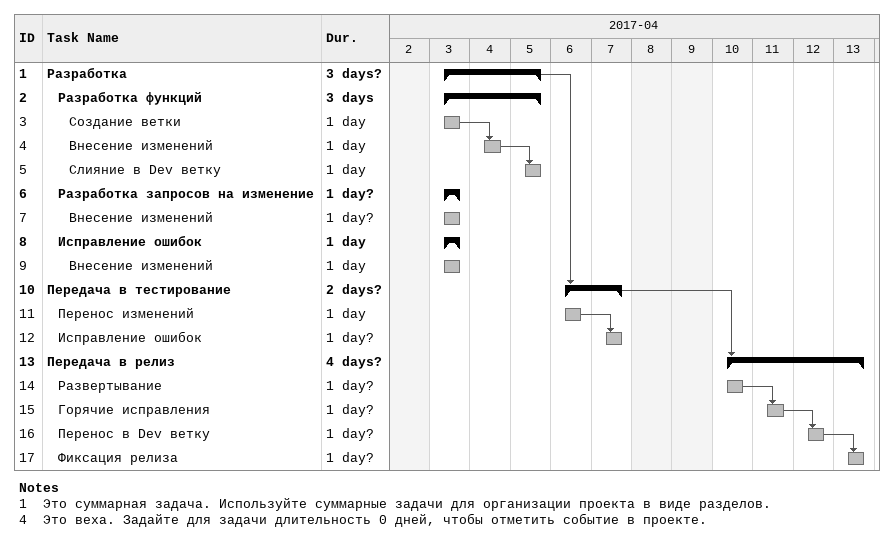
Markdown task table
| ID | Level | Task | Duration | Start | Finish | Predecessors |
|---|---|---|---|---|---|---|
| 1 | 1 | **Разработка** | 3d? | 2017-04-03 | 2017-04-05 |  |
| 2 | 2 | **Разработка функций** | 3d | 2017-04-03 | 2017-04-05 |  |
| 3 | 3 | Создание ветки | 1d | 2017-04-03 | 2017-04-03 |  |
| 4 | 3 | Внесение изменений | 1d | 2017-04-04 | 2017-04-04 | 3 |
| 5 | 3 | Слияние в Dev ветку | 1d | 2017-04-05 | 2017-04-05 | 4 |
| 6 | 2 | **Разработка запросов на изменение** | 1d? | 2017-04-03 | 2017-04-03 |  |
| 7 | 3 | Внесение изменений | 1d? | 2017-04-03 | 2017-04-03 |  |
| 8 | 2 | **Исправление ошибок** | 1d | 2017-04-03 | 2017-04-03 |  |
| 9 | 3 | Внесение изменений | 1d | 2017-04-03 | 2017-04-03 |  |
| 10 | 1 | **Передача в тестирование** | 2d? | 2017-04-06 | 2017-04-07 | 1 |
| 11 | 2 | Перенос изменений | 1d | 2017-04-06 | 2017-04-06 |  |
| 12 | 2 | Исправление ошибок | 1d? | 2017-04-07 | 2017-04-07 | 11 |
| 13 | 1 | **Передача в релиз** | 4d? | 2017-04-10 | 2017-04-13 | 10 |
| 14 | 2 | Развертывание | 1d? | 2017-04-10 | 2017-04-10 |  |
| 15 | 2 | Горячие исправления | 1d? | 2017-04-11 | 2017-04-11 | 14 |
| 16 | 2 | Перенос в Dev ветку | 1d? | 2017-04-12 | 2017-04-12 | 15 |
| 17 | 2 | Фиксация релиза | 1d? | 2017-04-13 | 2017-04-13 | 16 |

Notes
- 1: Это суммарная задача. Используйте суммарные задачи для организации проекта в виде разделов.
- 4: Это веха. Задайте для задачи длительность 0 дней, чтобы отметить событие в проекте.
